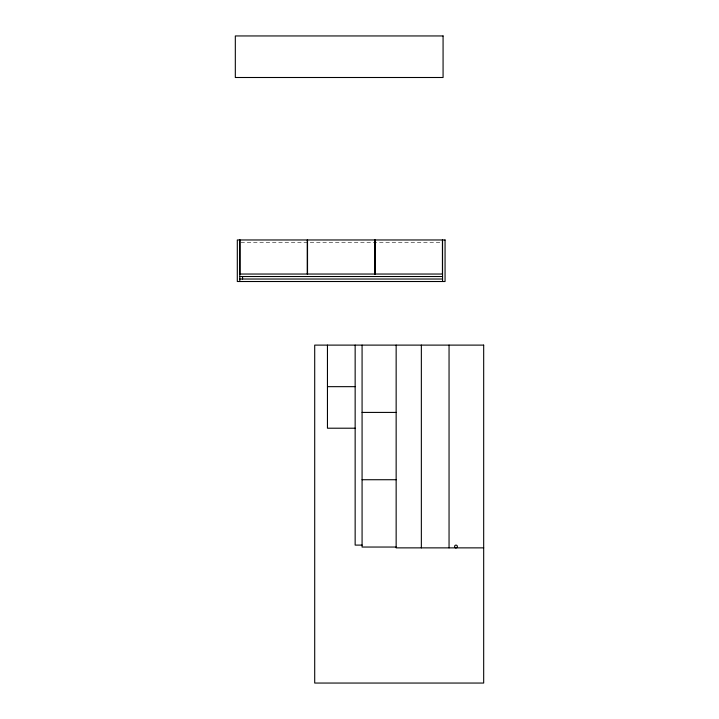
<?xml version="1.0" encoding="UTF-8"?>
<svg xmlns="http://www.w3.org/2000/svg" width="719" height="719" viewBox="0 0 719 719"><rect width="100%" height="100%" fill="white"/><g stroke="black" fill="none" stroke-linecap="round" stroke-linejoin="round"><path stroke-width="0.54" stroke-dasharray="3.6 2.7" d="M240.919 242.456L441.448 242.456"/><path stroke-width="1.08" d="M239.795 274.038L442.562 274.038M239.795 276.527L442.562 276.527M239.795 279.026L442.562 279.026M327.451 386.66L355.15 386.66M362.079 412.418L396.151 412.418M355.15 428.209L327.451 428.209L327.451 345.111M362.079 479.726L396.151 479.726M362.079 545.101L355.15 545.101L355.15 345.111M396.151 547.042L362.079 547.042L362.079 345.111M483.68 547.869L396.151 547.869L396.151 345.111M449.051 345.111L449.051 547.869M442.562 239.966L442.562 281.515M442.428 239.966L442.428 274.038M421.352 345.111L421.352 547.869M375.111 239.966L375.111 274.038M374.842 239.966L374.842 274.038M307.525 239.966L307.525 274.038M307.247 239.966L307.247 274.038M242.573 276.527L242.573 279.026M239.939 239.966L239.939 274.038M239.795 239.966L239.795 281.515M443.075 35.95L235.32 35.95L235.32 77.499L443.075 77.499L443.075 35.95M445.061 239.966L237.306 239.966L237.306 281.515L445.061 281.515L445.061 239.966M483.68 345.111L314.706 345.111L314.706 683.05L483.68 683.05L483.68 345.111M455.289 547.689A1.384 1.384 0 0 0 457.365 546.485A1.384 1.384 0 0 0 455.289 545.29A1.384 1.384 0 0 0 455.289 547.689"/></g></svg>
